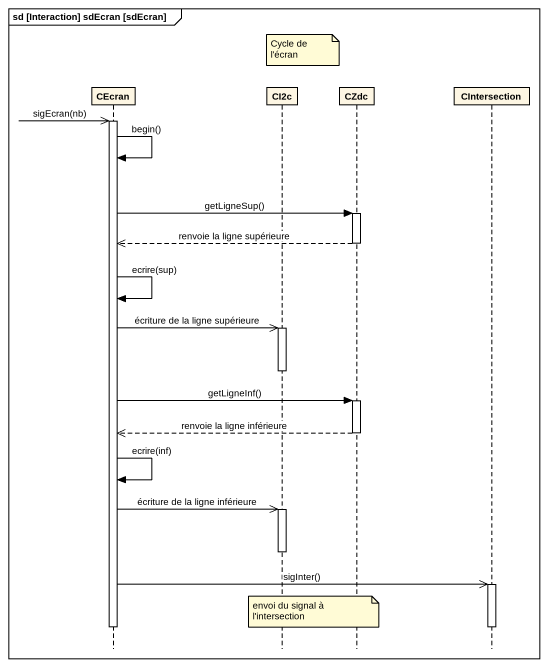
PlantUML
@startuml
mainframe sd [Interaction] sdEcran [sdEcran]
hide footbox
participant CEcran
participant CI2c
participant CZdc
participant CIntersection

note over CI2c : Cycle de l'écran
CEcran ->> CEcran : sigEcran(nb)
activate CEcran
CEcran -> CEcran : begin()
CEcran -> CZdc : getLigneSup()
activate CZdc
CZdc -->> CEcran : renvoie la ligne supérieure
deactivate CZdc
CEcran -> CEcran : ecrire(sup)
CEcran ->> CI2c : écriture de la ligne supérieure
activate CI2c
deactivate CI2c
CEcran -> CZdc : getLigneInf()
activate CZdc
CZdc -->> CEcran : renvoie la ligne inférieure
deactivate CZdc
CEcran -> CEcran : ecrire(inf)
CEcran ->> CI2c : écriture de la ligne inférieure
activate CI2c
deactivate CI2c
CEcran ->> CIntersection : sigInter()
activate CIntersection
note over CI2c : envoi du signal à l'intersection
deactivate CEcran
deactivate CIntersection
@enduml
